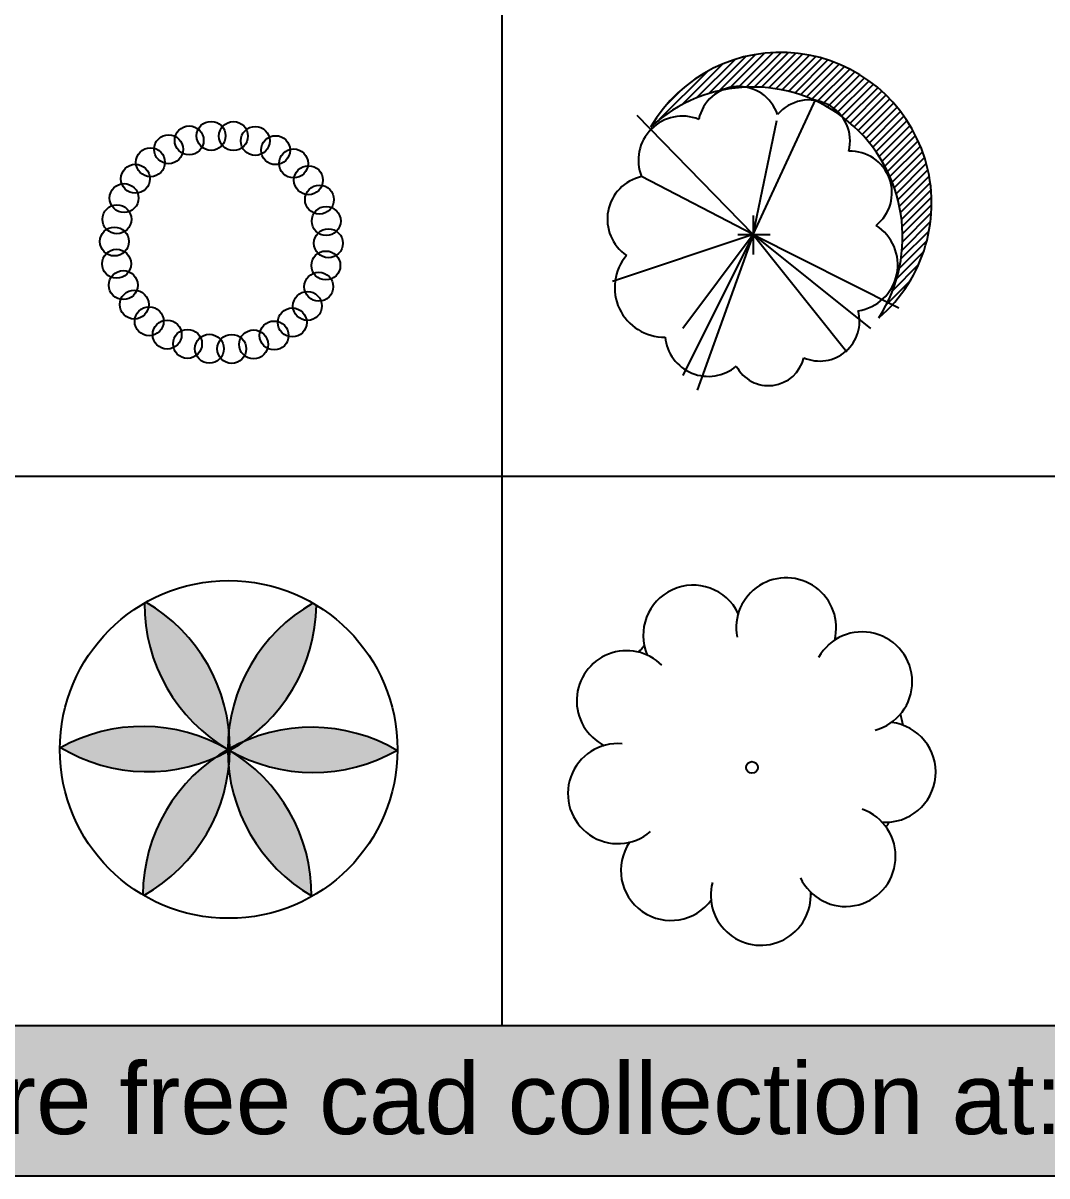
# Model space of a CAD drawing. Header units: inches. Extents: x 7658 to 73799, y 48 to 40262.
# Drawn here: x 64887 to 69288, y 48 to 5003 of the extents above; entities that cross this region are included whole.
import ezdxf

# ---------------------------------------------------------------- set-up
doc = ezdxf.new("R2010")
doc.units = ezdxf.units.IN
doc.layers.add('www.cad-blocks.net', color=7, linetype='Continuous')
doc.styles.get("Standard").update_dxf_attribs({"font": 'arial.ttf'})

# ---------------------------------------------------------------- blocks, each defined once
blk = doc.blocks.new('A$C516926BB')
for p, q in [((55.5585, 38.5194), (55.5585, 0)), ((0, 2.361), (60.3118, 2.361)), ((0, 0), (62.4121, 0))]:
    blk.add_line(p, q)
blk = doc.blocks.new('A$C41FC41E0')
for centre in [(0.3835, 0.9583), (0.4777, 0.9776), (0.5738, 0.9768), (0.6676, 0.956), (0.2953, 0.92), (0.7551, 0.9162), (0.2171, 0.8641), (0.8325, 0.8591), (0.1522, 0.7932), (0.8962, 0.7871), (0.1035, 0.7103), (0.9436, 0.7035), (0.073, 0.6191), (0.9725, 0.6118), (0.0622, 0.5236), (0.9818, 0.5162), (0.0715, 0.4279), (0.971, 0.4206), (0.1004, 0.3363), (0.9406, 0.3295), (0.1478, 0.2526), (0.8918, 0.2466), (0.2116, 0.1807), (0.8269, 0.1757), (0.2889, 0.1235), (0.7487, 0.1198), (0.3764, 0.0837), (0.4702, 0.063), (0.5664, 0.0622), (0.6606, 0.0814)]:
    blk.add_circle(centre, 0.0622)
blk = doc.blocks.new('A$C78D71F22')
for p, q in [((0.4776, 1.2866), (0.6337, 1.4426)), ((0.5191, 1.2946), (0.6724, 1.448)), ((0.5575, 1.2996), (0.7087, 1.4508)), ((0.5934, 1.3021), (0.743, 1.4517)), ((0.6274, 1.3027), (0.7755, 1.4508)), ((0.6597, 1.3015), (0.8066, 1.4485)), ((0.6905, 1.2989), (0.8363, 1.4448)), ((0.72, 1.295), (0.8649, 1.4399)), ((0.3178, 1.227), (0.4927, 1.4019)), ((0.3804, 1.2561), (0.5455, 1.4212)), ((0.4321, 1.2744), (0.5917, 1.4341)), ((0.7483, 1.29), (0.8924, 1.434)), ((0.7756, 1.2839), (0.9189, 1.4271)), ((0.8019, 1.2768), (0.9444, 1.4193)), ((0.8273, 1.2688), (0.9692, 1.4106)), ((0.8519, 1.2599), (0.9931, 1.4011)), ((0.8756, 1.2502), (1.0162, 1.3908)), ((0.2212, 1.1638), (0.4281, 1.3707)), ((0.8986, 1.2398), (1.0386, 1.3798)), ((0.9209, 1.2286), (1.0603, 1.3681)), ((0.9424, 1.2168), (1.0814, 1.3557)), ((0.9633, 1.2042), (1.1017, 1.3427)), ((0.2517, 1.2277), (0.3175, 1.2935)), ((0.9835, 1.191), (1.1215, 1.329)), ((1.0031, 1.1772), (1.1406, 1.3147)), ((1.022, 1.1627), (1.159, 1.2997)), ((1.0403, 1.1476), (1.1769, 1.2842)), ((1.058, 1.1319), (1.1941, 1.268)), ((1.0751, 1.1155), (1.2107, 1.2512)), ((1.0915, 1.0986), (1.2268, 1.2338)), ((1.1074, 1.081), (1.2422, 1.2158)), ((1.1226, 1.0628), (1.2569, 1.1972)), ((0.623, 0.6682), (0.1249, 1.1796)), ((1.1372, 1.044), (1.2711, 1.178)), ((1.1512, 1.0246), (1.2846, 1.1581)), ((1.1645, 1.0045), (1.2975, 1.1375)), ((1.1772, 0.9838), (1.3097, 1.1163)), ((1.1892, 0.9624), (1.3213, 1.0945)), ((1.2005, 0.9402), (1.3321, 1.0719)), ((1.211, 0.9174), (1.3421, 1.0485)), ((1.2208, 0.8938), (1.3514, 1.0244)), ((1.2299, 0.8694), (1.3599, 0.9995)), ((1.238, 0.8442), (1.3675, 0.9737)), ((1.2453, 0.818), (1.3742, 0.9469)), ((0.623, 0.6682), (0.1438, 0.9177)), ((1.2516, 0.7909), (1.3799, 0.9192)), ((1.2569, 0.7628), (1.3844, 0.8903)), ((1.261, 0.7335), (1.3878, 0.8603)), ((1.2639, 0.703), (1.3898, 0.8289)), ((1.2653, 0.671), (1.3903, 0.7959)), ((1.2651, 0.6374), (1.3889, 0.7612)), ((1.263, 0.6018), (1.3855, 0.7243)), ((0.623, 0.6682), (0.3821, 0)), ((0.623, 0.6682), (1.2495, 0.3533)), ((1.2585, 0.564), (1.3794, 0.6848)), ((1.2512, 0.5232), (1.3699, 0.6419)), ((1.2399, 0.4785), (1.3557, 0.5943)), ((1.223, 0.4283), (1.3341, 0.5393)), ((1.1967, 0.3685), (1.2979, 0.4697))]:
    blk.add_line(p, q)
at = {"linetype": 'ByBlock'}
for p, q in [((0.623, 0.6682), (0.8928, 1.2509)), ((0.623, 0.6682), (0.7245, 1.159)), ((0.623, 0.7499), (0.623, 0.5827)), ((0.623, 0.6682), (0.0182, 0.4666)), ((0.623, 0.6682), (0.3206, 0.0634)), ((0.623, 0.6682), (0.3206, 0.265)), ((0.5577, 0.6682), (0.6961, 0.6682)), ((0.623, 0.6682), (1.0262, 0.1642)), ((0.623, 0.6682), (1.127, 0.265))]:
    blk.add_line(p, q, dxfattribs=at)
for centre, radius, start, end in [((0.7419, 0.8033), 0.6484, 310.623, 149.745), ((0.6209, 0.6582), 0.6445, 327.4265, 132.9415)]:
    blk.add_arc(centre, radius, start, end)
for centre, radius, start, end in [((0.5615, 1.1293), 0.1753, 18.1341, 168.6855), ((0.8634, 1.0705), 0.1765, 345.5863, 140.0383), ((0.319, 0.9884), 0.189, 68.0749, 201.981), ((1.0415, 0.8484), 0.1783, 307.9832, 92.2958), ((0.1844, 0.7344), 0.1878, 102.5186, 235.9334), ((1.0449, 0.5386), 0.2, 278.558, 57.8775), ((0.2406, 0.4404), 0.2126, 139.3701, 271.0524), ((0.9091, 0.2964), 0.1714, 246.5482, 15.0343), ((0.4304, 0.2457), 0.1867, 185.4515, 310.1288), ((0.689, 0.1753), 0.1561, 207.654, 346.6097)]:
    blk.add_arc(centre, radius, start, end, dxfattribs=at)
blk = doc.blocks.new('A$C3FC339A6')
h = blk.add_hatch(color=256)
h.paths.add_polyline_path([(0.7925, 0.7607, -0.024994), (0.731, 0.7223, -0.000289), (0.731, 0.7214, 0.26461), (1.4489, 0.7219, 0.239506)])
h.paths.add_polyline_path([(0.6672, 0.6907, -0.022195), (0.7216, 0.7251, -0.000286), (0.7216, 0.726, 0.264525), (0.004, 0.7335, 0.242401)])
h.paths.add_polyline_path([(0.7216, 0.7268, -0.028679), (0.7267, 0.8098, 0.238169), (0.3701, 1.3584, 0.002506), (0.3637, 1.3548, 0.266688)])
h.paths.add_polyline_path([(0.7267, 0.8098, -0.027419), (0.731, 0.7304, -0.023604), (0.7925, 0.7607, 0.241464), (1.1029, 1.3458, 0.005901), (1.0882, 1.3546, 0.237928)])
h.paths.add_polyline_path([(1.0819, 0.0969, 0.263589), (0.731, 0.7204, -0.026042), (0.7259, 0.6451, 0.237877)])
h.paths.add_polyline_path([(0.3567, 0.1008, 0.001687), (0.361, 0.0983, 0.239412), (0.7259, 0.6451, -0.024893), (0.7217, 0.7171, -0.02086), (0.6672, 0.6907, 0.243196)])
blk.add_circle((0.7258, 0.7258), 0.7258)
for centre, start, end in [((0.3772, 1.356), 238.6906, 359.2005), ((0.0053, 0.731), 299.3465, 59.8261), ((1.0895, 1.3524), 179.8151, 299.9208), ((1.4474, 0.7239), 119.6682, 240.0429), ((0.3562, 0.0989), 359.5616, 119.3879), ((1.0825, 0.0954), 59.4394, 179.5753)]:
    blk.add_arc(centre, 0.7258, start, end)
blk = doc.blocks.new('A$C2FDA2BCF')
blk.add_circle((0.7906, 0.7635), 0.0251)
for centre, radius, start, end in [((0.5379, 1.3315), 0.215, 25.7688, 203.3845), ((0.9376, 1.3635), 0.215, 345.7688, 190.6931), ((1.2643, 1.1311), 0.215, 285.1672, 150.6931), ((0.2522, 1.0501), 0.215, 45.1672, 243.3845), ((0.7955, 0.8261), 0.6556, 135.513, 138.6728), ((0.7955, 0.8261), 0.6556, 10.4101, 14.7797), ((1.3652, 0.743), 0.215, 265.7688, 83.3845), ((0.2143, 0.6509), 0.215, 85.1672, 310.6931), ((1.1931, 0.3809), 0.215, 205.1672, 70.6931), ((0.7955, 0.8261), 0.6556, 330.8012, 333.0034), ((0.4419, 0.3208), 0.215, 145.6965, 324.3366), ((0.7955, 0.8261), 0.6556, 215.8703, 215.8876), ((0.8284, 0.2141), 0.215, 165.1672, 3.3845), ((0.7955, 0.8261), 0.6556, 292.2181, 292.7312), ((0.7955, 0.8261), 0.6556, 253.941, 254.1627)]:
    blk.add_arc(centre, radius, start, end)
blk = doc.blocks.new('format')
at = {"layer": 'www.cad-blocks.net', "true_color": 0x546d8e}
h = blk.add_hatch(color=155, dxfattribs=at)
h.set_gradient(color1=(68, 68, 68), color2=(84, 109, 142), tint=1)
h.paths.add_polyline_path([(11386.7, 694.4), (11386.7, 48.2), (73798.8, 48.2), (73798.8, 694.4)])
at = {"layer": 'www.cad-blocks.net', "color": 155, "true_color": 0x546d8e}
for p, q in [((11386.7, 694.4), (73798.8, 694.4)), ((11386.7, 694.4), (73798.8, 694.4)), ((11386.7, 48.2), (73798.8, 48.2))]:
    blk.add_line(p, q, dxfattribs=at)
at = {"layer": 'www.cad-blocks.net', "insert": (62248.3, 535.1), "char_height": 307.125, "attachment_point": 1}
blk.add_mtext_dynamic_manual_height_columns('{\\C255;\\c16777215;download more free cad collection at: www.cad-blocks.net}', width=45138.163, gutter_width=12.5, heights=[0], dxfattribs=at)

msp = doc.modelspace()

# ---------------------------------------------------------------- block references
msp.add_blockref('format', (0, 0))
at = {"xscale": 1000, "yscale": 1000, "zscale": 1000}
for name, p in [('A$C78D71F22', (67402, 3425.7)), ('A$C41FC41E0', (65217.6, 3540.7)), ('A$C2FDA2BCF', (67229.6, 1040.5)), ('A$C3FC339A6', (65045.1, 1155.4))]:
    msp.add_blockref(name, p, dxfattribs=at)
at = {"layer": 'www.cad-blocks.net', "color": 155, "true_color": 0x546d8e, "xscale": 1000, "yscale": 1000, "zscale": 1000}
msp.add_blockref('A$C516926BB', (11386.7, 694.4), dxfattribs=at)

doc.saveas('drawing.dxf')
